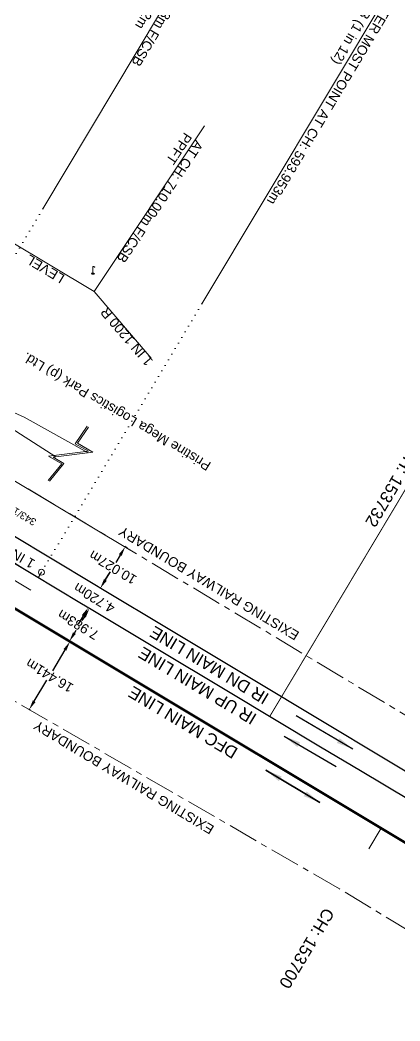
# Model space of a CAD drawing. Header units: metres. Extents: x 597821 to 610090, y 3402206 to 3407451.
# Drawn here: x 608423.2 to 608502.1, y 3403129.2 to 3403337 of the extents above; entities that cross this region are included whole.
import ezdxf
from ezdxf.enums import TextEntityAlignment as Align

# ---------------------------------------------------------------- set-up
doc = ezdxf.new("R2010")
doc.units = ezdxf.units.M
doc.header["$MEASUREMENT"] = 0
for name, pattern in [('CENTER', [2, 1.25, -0.25, 0.25, -0.25]), ('DOT', [0.25, 0, -0.25]), ('PHANTOM2', [1.25, 0.625, -0.125, 0.125, -0.125, 0.125, -0.125])]:
    doc.linetypes.add(name, pattern=pattern)
doc.layers.get('Defpoints').update_dxf_attribs({"color": 5})
for name, color, linetype, lineweight in [("CHAWAPAIL STN. SRJ's", 7, 'Continuous', 0), ('CL OF RAILWAYTRACK', 7, 'Continuous', 30), ('Exg track', 7, 'Continuous', 0), ('EXG. GRADES IN PLAN', 7, 'Continuous', 0), ('Existing IR Track', 143, 'Continuous', 0), ('Grill', 7, 'Continuous', 0), ('Lamp_Post', 8, 'Continuous', 0), ('MATCH LINE', 7, 'Continuous', 0), ("NEW CHAWAPAIL STN. SRJ's", 10, 'Continuous', 0), ('OHE MAST', 7, 'Continuous', 0), ('Proposed Chainage', 10, 'Continuous', 0), ('PROPOSED DFCC TRACK', 1, 'Continuous', 0), ('Proposed TPTC Chainages', 10, 'Continuous', 0), ('Side Details', 7, 'Continuous', 0)]:
    doc.layers.add(name, color=color, linetype=linetype, lineweight=lineweight)
doc.layers.add('Existing Railway Boundary', color=7, linetype='CENTER')
doc.styles.add('ARIAL', font='arial.ttf')
doc.styles.get("Standard").update_dxf_attribs({"font": 'arial.ttf'})
doc.styles.add('Style-Arial', font='arial.ttf')
doc.linetypes.add('F-LINE', pattern='A,0.6,["X",Standard,S=0.3,R=0,X=0,Y=-0.15],0.1', length=0.7)
doc.dimstyles.new('ISO-25', dxfattribs={"dimtxt": 2.5, "dimasz": 2.5, "dimexe": 1.25, "dimexo": 0.625, "dimtad": 1, "dimtxsty": 'Standard', "dimcen": 2.5, "dimadec": 0, "dimazin": 0, "dimtfac": 1, "dimtmove": 0, "dimatfit": 3, "dimfxl": 1, "dimarcsym": 0})
doc.dimstyles.get("Standard").update_dxf_attribs({"dimtxt": 0.18, "dimasz": 0.18, "dimexe": 0.18, "dimexo": 0.0625, "dimgap": 0.09, "dimtad": 0, "dimtih": 1, "dimtoh": 1, "dimdec": 4, "dimzin": 0, "dimdsep": 46, "dimtxsty": 'Standard', "dimcen": 0.09, "dimadec": 0, "dimazin": 0, "dimtfac": 1, "dimtdec": 4, "dimtofl": 0, "dimtmove": 0, "dimatfit": 3, "dimfxl": 1, "dimtolj": 1, "dimtzin": 0, "dimarcsym": 0})

# ---------------------------------------------------------------- blocks, each defined once
blk = doc.blocks.new('LP')
for points in [[(0, 0), (0, 1.5)], [(0.25, 1.35), (0.44, 1.35)]]:
    blk.add_lwpolyline(points)
for centre, radius, start, end in [((0.07, 0.99), 0.519, 57.6425, 97.3165), ((0.34, 1.33), 0.094, 11.7012, 168.0476)]:
    blk.add_arc(centre, radius, start, end)
at = {"extrusion": (0, 0, -1)}
blk.add_ellipse((0, 0.01), major_axis=(0.308, 0), ratio=0.400495, dxfattribs=at)
blk.add_ellipse((0.35, 1.36), major_axis=(0.0017, 0.0438), ratio=0.461056, start_param=1.74022, end_param=4.575836)
blk = doc.blocks.new('*D34')
at = {"layer": 'Defpoints', "color": 0, "transparency": 16777216}
for p in [(608437.62, 3403214.82), (608438.01, 3403214.58), (608433.86, 3403207.76)]:
    blk.add_point(p, dxfattribs=at)
at = {"layer": 'PROPOSED DFCC TRACK', "color": 0, "lineweight": -2, "transparency": 16777216}
for p, q in [((608437.91, 3403214.65), (608437.51, 3403214.89)), ((608436.58, 3403213.11), (608436.08, 3403212.3)), ((608434.51, 3403209.71), (608434.89, 3403210.34)), ((608433.76, 3403207.83), (608433.36, 3403208.07))]:
    blk.add_line(p, q, dxfattribs=at)
at = {"layer": 'PROPOSED DFCC TRACK', "color": 0, "transparency": 16777216}
for points in [[(608436.3, 3403213.29), (608436.87, 3403212.94), (608437.62, 3403214.82)], [(608434.23, 3403209.88), (608434.79, 3403209.54), (608433.47, 3403208)]]:
    blk.add_solid(points, dxfattribs=at)
at = {"layer": 'PROPOSED DFCC TRACK', "color": 0, "lineweight": 0, "transparency": 16777216, "insert": (608435.29, 3403211.44), "char_height": 2, "attachment_point": 5, "rotation": 149, "style": 'Style-Arial'}
blk.add_mtext('\\A1;7.983m', dxfattribs=at)
blk = doc.blocks.new('TerminatorOpen_0.5')
at = {"color": 0, "linetype": 'ByBlock', "lineweight": -2}
for q in [(-1, 0.25), (-1, 0), (-1, -0.25)]:
    blk.add_line((0, 0), q, dxfattribs=at)
blk = doc.blocks.new('*D35')
at = {"layer": 'Defpoints', "color": 0, "transparency": 16777216}
for p in [(608439.89, 3403219.04), (608440.42, 3403218.71), (608437.91, 3403214.65)]:
    blk.add_point(p, dxfattribs=at)
at = {"layer": 'PROPOSED DFCC TRACK', "color": 0, "lineweight": -2, "transparency": 16777216}
for p, q in [((608440.94, 3403220.74), (608442, 3403222.44)), ((608440.32, 3403218.77), (608439.78, 3403219.1)), ((608437.8, 3403214.71), (608437.27, 3403215.04)), ((608436.32, 3403213.28), (608435.27, 3403211.58))]:
    blk.add_line(p, q, dxfattribs=at)
at = {"layer": 'PROPOSED DFCC TRACK', "color": 0, "transparency": 16777216}
for points in [[(608440.66, 3403220.91), (608441.23, 3403220.56), (608439.89, 3403219.04)], [(608436.04, 3403213.45), (608436.6, 3403213.1), (608437.37, 3403214.98)]]:
    blk.add_solid(points, dxfattribs=at)
at = {"layer": 'PROPOSED DFCC TRACK', "color": 0, "lineweight": 0, "transparency": 16777216, "insert": (608438.63, 3403217), "char_height": 2, "attachment_point": 5, "rotation": 149, "style": 'Style-Arial'}
blk.add_mtext('\\A1;4.720m', dxfattribs=at)
blk = doc.blocks.new('*D102')
at = {"layer": 'Defpoints', "color": 0, "transparency": 16777216}
for p in [(608433.86, 3403207.76), (608425.12, 3403193.83), (608425.41, 3403193.66)]:
    blk.add_point(p, dxfattribs=at)
at = {"layer": 'PROPOSED DFCC TRACK', "color": 0, "lineweight": -2, "transparency": 16777216}
for p, q in [((608433.76, 3403207.83), (608433.47, 3403208)), ((608432.55, 3403206.22), (608429.94, 3403201.87)), ((608426.15, 3403195.55), (608428.76, 3403199.9)), ((608425.31, 3403193.72), (608425.02, 3403193.9))]:
    blk.add_line(p, q, dxfattribs=at)
at = {"layer": 'PROPOSED DFCC TRACK', "color": 0, "transparency": 16777216}
for points in [[(608432.26, 3403206.39), (608432.83, 3403206.05), (608433.58, 3403207.93)], [(608425.87, 3403195.72), (608426.44, 3403195.38), (608425.12, 3403193.83)]]:
    blk.add_solid(points, dxfattribs=at)
at = {"layer": 'PROPOSED DFCC TRACK', "color": 0, "lineweight": 0, "transparency": 16777216, "insert": (608429.35, 3403200.88), "char_height": 2, "attachment_point": 5, "rotation": 149, "style": 'Style-Arial'}
blk.add_mtext('\\A1;16.441m', dxfattribs=at)
blk = doc.blocks.new('*D350')
at = {"layer": 'Defpoints', "color": 0, "transparency": 16777216}
for p in [(608445.06, 3403227.62), (608445.58, 3403227.31), (608440.42, 3403218.71)]:
    blk.add_point(p, dxfattribs=at)
at = {"layer": 'PROPOSED DFCC TRACK', "color": 0, "lineweight": -2, "transparency": 16777216}
for p, q in [((608445.47, 3403227.37), (608444.95, 3403227.68)), ((608444.03, 3403225.9), (608443.08, 3403224.33)), ((608440.93, 3403220.74), (608441.9, 3403222.36)), ((608440.32, 3403218.77), (608439.79, 3403219.08))]:
    blk.add_line(p, q, dxfattribs=at)
at = {"layer": 'PROPOSED DFCC TRACK', "color": 0, "transparency": 16777216}
for points in [[(608443.74, 3403226.08), (608444.31, 3403225.73), (608445.06, 3403227.62)], [(608440.64, 3403220.91), (608441.22, 3403220.56), (608439.9, 3403219.02)]]:
    blk.add_solid(points, dxfattribs=at)
at = {"layer": 'PROPOSED DFCC TRACK', "color": 0, "lineweight": 0, "transparency": 16777216, "insert": (608442.49, 3403223.34), "char_height": 2, "attachment_point": 5, "rotation": 149, "style": 'Style-Arial'}
blk.add_mtext('\\A1;10.027m', dxfattribs=at)

msp = doc.modelspace()

# ---------------------------------------------------------------- linework, layer by layer
at = {"layer": "CHAWAPAIL STN. SRJ's", "lineweight": 13, "flags": 128}
msp.add_lwpolyline([(608500.178, 3403343.6384), (608460.9552, 3403278.0374)], dxfattribs=at)
at = {"layer": "CHAWAPAIL STN. SRJ's", "linetype": 'DOT', "lineweight": 13, "ltscale": 5, "flags": 128}
msp.add_lwpolyline([(608460.9552, 3403278.0374), (608427.6651, 3403222.3432)], dxfattribs=at)
at = {"layer": 'CL OF RAILWAYTRACK', "linetype": 'Continuous', "lineweight": 13, "flags": 128}
for points in [[(608437.1852, 3403252.6367), (608434.6982, 3403249.0217), (608437.4377, 3403247.4549), (608429.1603, 3403246.4154), (608431.8998, 3403244.8486), (608429.0866, 3403241.4217)], [(608437.4324, 3403252.4667), (608435.1302, 3403249.1202), (608438.3667, 3403247.2692), (608430.0892, 3403246.2297), (608432.3417, 3403244.9414), (608429.3277, 3403241.2433)]]:
    msp.add_lwpolyline(points, dxfattribs=at)
at = {"layer": 'Exg track', "lineweight": 15}
msp.add_line((608426.9715, 3403221.1774), (608427.6651, 3403222.3432), dxfattribs=at)
msp.add_circle((608427.6651, 3403222.3432), 0.6244, dxfattribs=at)
at = {"layer": 'EXG. GRADES IN PLAN'}
for p, q in [((608461.4864, 3403315.0163), (608438.5992, 3403280.6076)), ((608438.5992, 3403280.6076), (608420.6769, 3403291.3506))]:
    msp.add_line(p, q, dxfattribs=at)
at = {"layer": 'EXG. GRADES IN PLAN', "flags": 128}
msp.add_lwpolyline([(608450.431, 3403266.7755), (608438.5992, 3403280.6076), (608438.5992, 3403280.6076)], dxfattribs=at)
at = {"layer": 'Existing IR Track', "color": 0, "lineweight": 20, "flags": 128}
for points in [[(608437.3932, 3403247.1469), (608424.0516, 3403254.5452), (608403.4159, 3403263.8321), (608397.942, 3403266.1755), (608377.3888, 3403273.7923), (608362.6236, 3403278.9653), (608346.7622, 3403284.0552), (608316.2168, 3403298.8461), (608284.1412, 3403317.6599), (608254.5655, 3403335.3114), (608252.2512, 3403336.6068), (608221.8917, 3403354.8082), (608218.8493, 3403356.6586), (608194.5717, 3403371.2695), (608187.902, 3403375.2636), (608151.5167, 3403396.9152)], [(608425.8552, 3403221.8435), (608414.9311, 3403228.7064), (608402.3886, 3403237.1055), (608395.7486, 3403241.8318), (608392.924, 3403243.8018), (608384.7067, 3403249.7958), (608381.9307, 3403251.7842), (608379.4601, 3403253.5565), (608351.7798, 3403271.8241)], [(608403.4159, 3403263.8321), (608422.3307, 3403251.6592), (608430.6566, 3403246.3009)]]:
    msp.add_lwpolyline(points, dxfattribs=at)
at = {"layer": 'Existing IR Track', "color": 0, "lineweight": 25, "flags": 128}
for points in [[(608438.015, 3403214.5811), (608435.9945, 3403215.793), (608425.8552, 3403221.8435), (608418.8902, 3403226.0018), (608414.6969, 3403228.5054), (608401.6979, 3403236.3026), (608394.9935, 3403240.3069), (608391.8484, 3403242.1653), (608367.6454, 3403256.6595), (608336.3816, 3403275.3956), (608310.9246, 3403290.5398), (608287.4438, 3403304.6088), (608285.5104, 3403305.7682), (608283.5723, 3403306.9304), (608279.0903, 3403309.618), (608264.0333, 3403318.6136), (608251.8545, 3403325.9672), (608223.0332, 3403343.1699), (608220.9229, 3403344.4357), (608217.85, 3403346.2588), (608211.7599, 3403349.9161), (608191.4116, 3403362.138), (608160.6071, 3403380.5312)], [(608440.6768, 3403218.5648), (608438.403, 3403219.9286), (608421.3758, 3403230.1539), (608404.197, 3403240.47), (608385.7503, 3403251.4898), (608382.7771, 3403253.2834), (608380.1331, 3403254.8341), (608369.7689, 3403261.1039), (608351.7449, 3403271.8449), (608338.8873, 3403279.5529), (608319.1889, 3403291.2981), (608313.8076, 3403294.4133), (608299.5654, 3403302.9523), (608297.7995, 3403304.0364), (608295.2016, 3403305.5795), (608281.826, 3403313.5499), (608261.3816, 3403325.7235)], [(608545.2149, 3403155.8924), (608543.7282, 3403156.7827), (608527.1719, 3403166.6963), (608511.9725, 3403175.7825), (608496.6368, 3403184.9501), (608488.0676, 3403190.1051), (608468.867, 3403201.6556), (608453.6134, 3403210.8051), (608440.6768, 3403218.5648)], [(608542.7922, 3403151.8502), (608541.3091, 3403152.7379), (608524.9404, 3403162.5347), (608509.556, 3403171.7412), (608493.9377, 3403181.0878), (608485.6394, 3403186.0502), (608466.495, 3403197.4987), (608451.1572, 3403206.6984), (608438.015, 3403214.5811)]]:
    msp.add_lwpolyline(points, dxfattribs=at)
at = {"layer": 'Existing Railway Boundary', "color": 36, "lineweight": 20, "ltscale": 5}
for points in [[(608550.3293, 3403164.4182), (608296.8511, 3403316.4743), (608263.9541, 3403378.7593), (608188.5487, 3403419.3953), (608142.2829, 3403445.4311)], [(610089.8523, 3402205.9601), (610086.9233, 3402207.5999), (609765.011, 3402386.391), (609614.578, 3402479.3607), (609357.2464, 3402638.6343), (609071.6809, 3402809.1058), (609027.698, 3402836.29), (608983.406, 3402861.337), (608939.535, 3402887.313), (608925.412, 3402894.658), (608894.961, 3402913.367), (608851.4393, 3402938.6596), (608807.387, 3402965.294), (608719.637, 3403017.384), (608676.967, 3403042.83), (608658.67, 3403054.413), (608489.552, 3403156.593), (608405.415, 3403205.216), (608394.7888, 3403212.2682)]]:
    msp.add_lwpolyline(points, dxfattribs=at)
at = {"layer": 'Grill', "linetype": 'F-LINE', "lineweight": 5, "ltscale": 2}
msp.add_lwpolyline([(608372.1017, 3403313.3551), (608381.8617, 3403288.2371), (608369.5508, 3403278.9481), (608367.1131, 3403271.5311), (608370.3664, 3403268.909), (608376.3973, 3403268.3341), (608386.7125, 3403262.4563), (608446.2472, 3403226.8801)], dxfattribs=at)
at = {"layer": 'Grill', "color": 1, "linetype": 'F-LINE', "lineweight": 13, "ltscale": 2}
msp.add_lwpolyline([(608425.4379, 3403218.6109), (608392.4516, 3403238.3809), (608388.1627, 3403240.9513), (608383.8727, 3403243.5213), (608379.581, 3403246.0902), (608375.2872, 3403248.6572), (608370.9907, 3403251.2216), (608366.689, 3403253.7841), (608362.3856, 3403256.3412), (608358.0813, 3403258.8916, 0.00280566), (608324.1121, 3403278.7313), (608319.7731, 3403281.229), (608315.4316, 3403283.7209), (608311.0902, 3403286.2066), (608306.745, 3403288.6893), (608302.3988, 3403291.1685), (608298.0521, 3403293.6448), (608293.7052, 3403296.1192), (608289.3586, 3403298.5924), (608280.7856, 3403303.4701)], format="xyb", dxfattribs=at)
at = {"layer": 'MATCH LINE', "linetype": 'PHANTOM2', "ltscale": 15, "const_width": 0.2}
msp.add_lwpolyline([(608512.9528, 3403255.791), (608475.0576, 3403192.3782)], dxfattribs=at)
at = {"layer": "NEW CHAWAPAIL STN. SRJ's", "lineweight": 13, "flags": 128}
msp.add_lwpolyline([(608427.9397, 3403297.7783), (608467.1376, 3403363.371)], dxfattribs=at)
at = {"layer": "NEW CHAWAPAIL STN. SRJ's", "linetype": 'DOT', "lineweight": 13, "ltscale": 5, "flags": 128}
msp.add_lwpolyline([(608427.9553, 3403297.7689), (608389.8812, 3403234.0922)], dxfattribs=at)
at = {"layer": 'Proposed Chainage', "lineweight": 0, "flags": 128}
msp.add_lwpolyline([(608495.6114, 3403164.8946), (608498.1818, 3403169.1833)], dxfattribs=at)
at = {"layer": 'PROPOSED DFCC TRACK', "color": 1, "linetype": 'Continuous', "lineweight": 50, "flags": 128}
msp.add_lwpolyline([(608555.1916, 3403135.0149), (608389.8812, 3403234.0922), (608385.5924, 3403236.6625), (608381.3032, 3403239.232), (608377.013, 3403241.8), (608372.7215, 3403244.3657), (608368.4281, 3403246.9283), (608364.1325, 3403249.487), (608359.8341, 3403252.0412), (608355.5325, 3403254.59, 0.00280566), (608321.6148, 3403274.3997), (608317.2814, 3403276.8941), (608312.9449, 3403279.3831), (608308.6058, 3403281.8675), (608304.2645, 3403284.348), (608299.9214, 3403286.8254), (608295.577, 3403289.3004), (608291.2317, 3403291.7739), (608286.8859, 3403294.2467), (608226.5053, 3403328.6008)], format="xyb", dxfattribs=at)

# ---------------------------------------------------------------- block references
at = {"layer": 'Lamp_Post', "xscale": 0.9997078269177826, "yscale": 0.9997078269177826, "zscale": 0.9997078269177826}
msp.add_blockref('LP', (608438.3399, 3403284.3381, 270.035), dxfattribs=at)

# ---------------------------------------------------------------- texts
at = {"layer": "CHAWAPAIL STN. SRJ's", "lineweight": 13, "insert": (608499.754, 3403343.7485), "char_height": 2, "width": 63.647101, "attachment_point": 4, "rotation": 239.123596, "line_spacing_factor": 0.648, "style": 'ARIAL'}
msp.add_mtext('\\pxsm1;OUTER MOST POINT AT CH: 593.953m \\PF/CSB (1 in 12)', dxfattribs=at)
at = {"layer": 'Exg track', "style": 'ARIAL'}
msp.add_text('1 IN 12', height=2, rotation=149.797857, dxfattribs=at).set_placement((608426.5368, 3403224.7117))
at = {"layer": 'EXG. GRADES IN PLAN', "char_height": 2, "style": 'ARIAL'}
for s, insert, attachment_point, rotation, line_spacing_factor in [('AT CH: 710.00m F/CSB\\PPPFT', (608459.371, 3403312.4869), 4, 236.36983, 0.84), ('LEVEL', (608432.6642, 3403283.9237), 7, 149.060723, 0.72), ('1 IN 1200 R', (608441.2653, 3403277.5572), 9, 130.612029, 0.72)]:
    msp.add_mtext(s, dxfattribs=dict(at, insert=insert, attachment_point=attachment_point, rotation=rotation, line_spacing_factor=line_spacing_factor))
at = {"layer": 'Existing IR Track', "color": 7, "lineweight": -3, "style": 'ARIAL'}
for s, p in [('IR DN MAIN LINE', (608450.5383, 3403210.2347, 306.8582)), ('IR UP MAIN LINE', (608448.1449, 3403205.9119, -261.9693))]:
    msp.add_text(s, height=2.5, rotation=149, dxfattribs=at).set_placement(p, align=Align.MIDDLE_RIGHT)
at = {"layer": 'Existing Railway Boundary', "color": 36, "linetype": 'Continuous', "ltscale": 5, "style": 'ARIAL'}
for p in [(608444.5103, 3403231.9619), (608426.8555, 3403191.6736)]:
    msp.add_text('EXISTING RAILWAY BOUNDARY', height=2, rotation=149, dxfattribs=at).set_placement(p, align=Align.RIGHT)
at = {"layer": 'OHE MAST', "style": 'ARIAL'}
msp.add_text('343/10', height=1.5, rotation=149, dxfattribs=at).set_placement((608426.7652, 3403233.189))
at = {"layer": 'Proposed Chainage', "lineweight": 0, "char_height": 2.5, "line_spacing_factor": 0.6, "style": 'Style-Arial'}
for s, insert, attachment_point, rotation in [(' DFCC CH: 153732', (608495.8482, 3403232.0739), 6, 239.41357), ('CH: 153700', (608487.5428, 3403152.2426), 4, 239.064004)]:
    msp.add_mtext(s, dxfattribs=dict(at, insert=insert, attachment_point=attachment_point, rotation=rotation))
at = {"layer": 'PROPOSED DFCC TRACK', "color": 10, "linetype": 'Continuous', "lineweight": -3, "ltscale": 5, "style": 'ARIAL'}
msp.add_text(' DFC MAIN LINE', height=2.5, rotation=149, dxfattribs=at).set_placement((608446.719, 3403198.8252), align=Align.RIGHT)
at = {"layer": 'Proposed TPTC Chainages', "lineweight": 0, "insert": (608466.1385, 3403362.5801), "char_height": 2, "attachment_point": 4, "rotation": 239.064004, "line_spacing_factor": 0.6, "style": 'ARIAL'}
msp.add_mtext('\\pxsm1;TTP1 AT CH:3353.738m F/CSB\\PAT DFC CH:153826.262m', dxfattribs=at)
at = {"layer": 'Side Details', "style": 'ARIAL'}
msp.add_text('Pristine Mega Logistics Park (p) Ltd.', height=2, rotation=149, dxfattribs=at).set_placement((608463.0455, 3403245.0061))

# ---------------------------------------------------------------- dimensions: what is measured, and where the dimension line sits
at = {"layer": 'PROPOSED DFCC TRACK', "color": 7, "lineweight": 0}
dim = msp.add_linear_dim(base=(608445.056, 3403227.6202), p1=(608440.4243, 3403218.7067), p2=(608445.5792, 3403227.3066), angle=59.06108, dimstyle='Standard', override={"dimtxt": 2, "dimasz": 2, "dimexe": 0.125, "dimexo": 0.125, "dimgap": 0.125, "dimtad": 3, "dimtih": 0, "dimtoh": 0, "dimdec": 3, "dimzin": 3, "dimpost": 'm', "dimtxsty": 'Style-Arial', "dimsah": 1, "dimadec": 4, "dimazin": 3, "dimatfit": 1, "dimldrblk": 'TerminatorOpen_0.5', "dimfrac": 2, "dimtzin": 11}, dxfattribs=at)
dim.commit()
dim.dimension.update_dxf_attribs({"geometry": '*D350', "text_midpoint": (608442.4926, 3403223.3438), "dimtype": 161, "text_rotation": 149})
dim = msp.add_linear_dim(base=(608439.8888, 3403219.0385), p1=(608437.9082, 3403214.6461), p2=(608440.4243, 3403218.7067), angle=58.215727, text='4.720m', dimstyle='Standard', override={"dimtxt": 2, "dimasz": 2, "dimexe": 0.125, "dimexo": 0.125, "dimgap": 0.125, "dimtad": 3, "dimtih": 0, "dimtoh": 0, "dimdec": 3, "dimzin": 3, "dimpost": 'm', "dimtxsty": 'Style-Arial', "dimsah": 1, "dimadec": 4, "dimazin": 3, "dimatfit": 1, "dimldrblk": 'TerminatorOpen_0.5', "dimfrac": 2, "dimtzin": 11}, dxfattribs=at)
dim.commit()
dim.dimension.update_dxf_attribs({"geometry": '*D35', "text_midpoint": (608438.6255, 3403216.9998), "dimtype": 161, "text_rotation": 149})
at = {"layer": 'PROPOSED DFCC TRACK', "color": 10, "lineweight": 0}
dim = msp.add_linear_dim(base=(608437.6208, 3403214.821), p1=(608433.8644, 3403207.7616), p2=(608438.015, 3403214.5811), angle=58.674465, dimstyle='Standard', override={"dimtxt": 2, "dimasz": 2, "dimexe": 0.125, "dimexo": 0.125, "dimgap": 0.125, "dimtad": 1, "dimtih": 0, "dimtoh": 0, "dimdec": 3, "dimzin": 3, "dimpost": 'm', "dimtxsty": 'Style-Arial', "dimsah": 1, "dimadec": 4, "dimazin": 3, "dimtmove": 2, "dimatfit": 1, "dimldrblk": 'TerminatorOpen_0.5', "dimfrac": 2, "dimtzin": 11}, dxfattribs=at)
dim.commit()
dim.dimension.update_dxf_attribs({"geometry": '*D34', "text_midpoint": (608435.2888, 3403211.437), "dimtype": 161, "text_rotation": 149})
dim = msp.add_aligned_dim(p1=(608433.8644, 3403207.7616), p2=(608425.4124, 3403193.6594), distance=-0.3365, dimstyle='Standard', override={"dimtxt": 2, "dimasz": 2, "dimexe": 0.125, "dimexo": 0.125, "dimgap": 0.125, "dimtad": 1, "dimtih": 0, "dimtoh": 0, "dimdec": 3, "dimzin": 3, "dimpost": 'm', "dimtxsty": 'Style-Arial', "dimsah": 1, "dimadec": 4, "dimazin": 3, "dimtmove": 2, "dimatfit": 1, "dimldrblk": 'TerminatorOpen_0.5', "dimfrac": 2, "dimtzin": 11}, dxfattribs=at)
dim.commit()
dim.dimension.update_dxf_attribs({"geometry": '*D102', "text_midpoint": (608429.3498, 3403200.8835), "text_rotation": 149})

# ---------------------------------------------------------------- leaders
at = {"layer": 'Existing IR Track', "color": 7, "lineweight": -3}
for points in [[(608492.3035, 3403185.6287), (608480.581, 3403192.5099)], [(608478.0553, 3403188.2893), (608488.8848, 3403182.0076)]]:
    msp.add_leader(points, dimstyle='ISO-25', override={"dimtxt": 3, "dimasz": 3.5, "dimtad": 0, "dimdec": 3, "dimzin": 2, "dimtdec": 3}, dxfattribs=at)
at = {"layer": 'PROPOSED DFCC TRACK', "linetype": 'Continuous', "lineweight": 0}
for points in [[(608474.2448, 3403181.2509), (608485.4401, 3403174.5411)], [(608485.4401, 3403174.5411), (608474.2448, 3403181.2509)]]:
    msp.add_leader(points, dimstyle='ISO-25', override={"dimtxt": 3, "dimasz": 3.5, "dimtad": 0, "dimdec": 3, "dimzin": 2, "dimtdec": 3}, dxfattribs=at)

doc.saveas('drawing.dxf')
